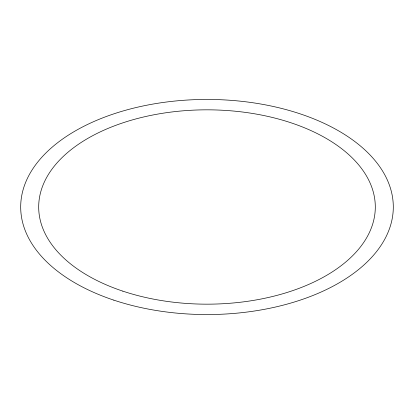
<?xml version="1.0" encoding="UTF-8"?>
<svg xmlns="http://www.w3.org/2000/svg" width="414" height="414" viewBox="0 0 414 414"><rect width="100%" height="100%" fill="white"/><g stroke="black" fill="none" stroke-linecap="round" stroke-linejoin="round"><path stroke-width="0.62" d="M113.85 300.15A186.3 107.557 0 0 0 393.3 207A186.3 107.557 0 0 0 113.85 113.85A186.3 107.557 0 0 0 113.85 300.15M122.849 291.151A168.301 97.166 0 0 0 375.301 207A168.301 97.166 0 0 0 122.849 122.849A168.301 97.166 0 0 0 122.849 291.151"/></g></svg>
